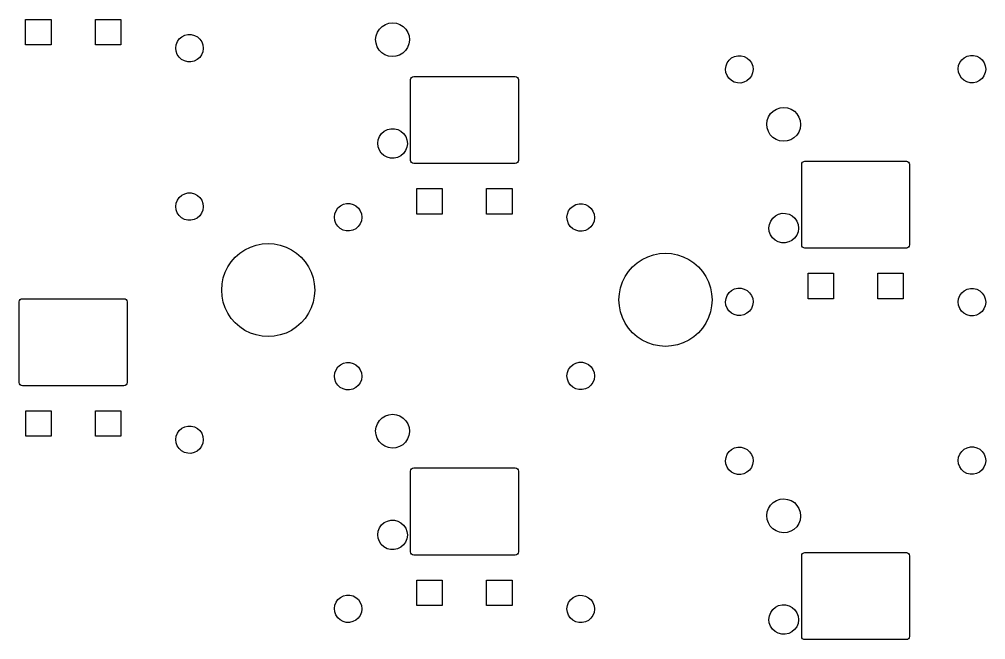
# Model space of a CAD drawing. Header units: inches. Extents: x 8 to 357, y -3 to 972.
# Drawn here: x 140.06 to 185.76, y 248.78 to 278.09 of the extents above; entities that cross this region are included whole.
import ezdxf

# ---------------------------------------------------------------- set-up
doc = ezdxf.new("R2010")
doc.units = ezdxf.units.IN
doc.header["$MEASUREMENT"] = 0
doc.layers.add('BLACK', color=7, linetype='Continuous')

msp = doc.modelspace()

# ---------------------------------------------------------------- linework, layer by layer
at = {"layer": 'BLACK', "linetype": 'Continuous'}
for p, q in [((140.356, 276.893), (140.356, 278.093)), ((140.356, 278.093), (141.556, 278.093)), ((141.556, 278.093), (141.556, 276.893)), ((143.656, 276.893), (143.656, 278.093)), ((143.656, 278.093), (144.856, 278.093)), ((144.856, 278.093), (144.856, 276.893)), ((157.366, 277.854), (157.535, 277.912)), ((157.535, 277.912), (157.712, 277.93)), ((157.712, 277.93), (157.889, 277.909)), ((157.889, 277.909), (158.057, 277.849)), ((156.929, 277.319), (156.99, 277.486)), ((156.99, 277.486), (157.086, 277.636)), ((157.086, 277.636), (157.214, 277.761)), ((157.214, 277.761), (157.366, 277.854)), ((158.057, 277.849), (158.208, 277.754)), ((158.208, 277.754), (158.333, 277.627)), ((158.333, 277.627), (158.428, 277.476)), ((158.428, 277.476), (158.486, 277.308)), ((147.477, 276.892), (147.534, 277.038)), ((147.534, 277.038), (147.623, 277.165)), ((147.623, 277.165), (147.741, 277.268)), ((147.741, 277.268), (147.88, 277.34)), ((147.88, 277.34), (148.032, 277.376)), ((148.032, 277.376), (148.188, 277.375)), ((148.188, 277.375), (148.339, 277.337)), ((148.339, 277.337), (148.477, 277.264)), ((148.477, 277.264), (148.594, 277.16)), ((148.594, 277.16), (148.682, 277.032)), ((148.682, 277.032), (148.738, 276.885)), ((156.906, 277.142), (156.929, 277.319)), ((156.924, 276.964), (156.906, 277.142)), ((156.98, 276.795), (156.924, 276.964)), ((158.506, 277.108), (158.481, 276.931)), ((158.486, 277.308), (158.506, 277.13)), ((158.506, 277.13), (158.506, 277.108)), ((141.556, 276.893), (140.356, 276.893)), ((144.856, 276.893), (143.656, 276.893)), ((147.456, 276.737), (147.477, 276.892)), ((147.474, 276.582), (147.456, 276.737)), ((147.527, 276.435), (147.474, 276.582)), ((148.734, 276.562), (148.676, 276.417)), ((148.756, 276.717), (148.734, 276.562)), ((148.738, 276.885), (148.756, 276.73)), ((148.756, 276.73), (148.756, 276.717)), ((157.073, 276.642), (156.98, 276.795)), ((157.196, 276.514), (157.073, 276.642)), ((157.346, 276.416), (157.196, 276.514)), ((158.19, 276.493), (158.037, 276.402)), ((158.319, 276.616), (158.19, 276.493)), ((158.418, 276.765), (158.319, 276.616)), ((158.481, 276.931), (158.418, 276.765)), ((147.614, 276.306), (147.527, 276.435)), ((147.73, 276.201), (147.614, 276.306)), ((147.867, 276.126), (147.73, 276.201)), ((148.018, 276.086), (147.867, 276.126)), ((148.174, 276.084), (148.018, 276.086)), ((148.327, 276.119), (148.174, 276.084)), ((148.466, 276.189), (148.327, 276.119)), ((148.585, 276.29), (148.466, 276.189)), ((148.676, 276.417), (148.585, 276.29)), ((157.513, 276.354), (157.346, 276.416)), ((157.69, 276.331), (157.513, 276.354)), ((157.867, 276.347), (157.69, 276.331)), ((158.037, 276.402), (157.867, 276.347)), ((173.477, 275.892), (173.533, 276.038)), ((173.533, 276.038), (173.623, 276.165)), ((173.623, 276.165), (173.741, 276.268)), ((173.741, 276.268), (173.88, 276.34)), ((173.88, 276.34), (174.032, 276.376)), ((174.032, 276.376), (174.188, 276.375)), ((174.188, 276.375), (174.339, 276.337)), ((174.339, 276.337), (174.477, 276.264)), ((174.477, 276.264), (174.594, 276.16)), ((174.594, 276.16), (174.682, 276.032)), ((174.682, 276.032), (174.738, 275.885)), ((184.477, 275.904), (184.533, 276.05)), ((184.533, 276.05), (184.623, 276.178)), ((184.623, 276.178), (184.741, 276.28)), ((184.741, 276.28), (184.88, 276.352)), ((184.88, 276.352), (185.032, 276.388)), ((185.032, 276.388), (185.188, 276.388)), ((185.188, 276.388), (185.339, 276.35)), ((185.339, 276.35), (185.477, 276.277)), ((185.477, 276.277), (185.594, 276.173)), ((185.594, 276.173), (185.682, 276.044)), ((185.682, 276.044), (185.738, 275.898)), ((173.456, 275.737), (173.477, 275.892)), ((173.473, 275.582), (173.456, 275.737)), ((173.527, 275.435), (173.473, 275.582)), ((174.756, 275.717), (174.734, 275.562)), ((174.738, 275.885), (174.756, 275.73)), ((174.756, 275.73), (174.756, 275.717)), ((184.456, 275.75), (184.477, 275.904)), ((184.474, 275.594), (184.456, 275.75)), ((184.527, 275.448), (184.474, 275.594)), ((185.734, 275.575), (185.676, 275.43)), ((185.756, 275.729), (185.734, 275.575)), ((185.738, 275.898), (185.756, 275.743)), ((185.756, 275.743), (185.756, 275.729)), ((158.556, 275.243), (158.568, 275.3)), ((158.556, 271.43), (158.556, 275.243)), ((158.568, 275.3), (158.6, 275.349)), ((158.6, 275.349), (158.649, 275.381)), ((158.649, 275.381), (158.706, 275.393)), ((158.706, 275.393), (163.506, 275.393)), ((163.506, 275.393), (163.564, 275.381)), ((163.564, 275.381), (163.612, 275.349)), ((163.612, 275.349), (163.645, 275.3)), ((163.645, 275.3), (163.656, 275.243)), ((163.656, 275.243), (163.656, 271.43)), ((173.614, 275.306), (173.527, 275.435)), ((173.73, 275.201), (173.614, 275.306)), ((173.867, 275.126), (173.73, 275.201)), ((174.018, 275.086), (173.867, 275.126)), ((174.326, 275.119), (174.174, 275.084)), ((174.466, 275.189), (174.326, 275.119)), ((174.585, 275.29), (174.466, 275.189)), ((174.676, 275.417), (174.585, 275.29)), ((174.734, 275.562), (174.676, 275.417)), ((184.614, 275.318), (184.527, 275.448)), ((184.73, 275.213), (184.614, 275.318)), ((184.867, 275.138), (184.73, 275.213)), ((185.018, 275.099), (184.867, 275.138)), ((185.327, 275.131), (185.174, 275.096)), ((185.466, 275.201), (185.327, 275.131)), ((185.585, 275.303), (185.466, 275.201)), ((185.676, 275.43), (185.585, 275.303)), ((174.174, 275.084), (174.018, 275.086)), ((185.174, 275.096), (185.018, 275.099)), ((175.586, 273.636), (175.714, 273.761)), ((175.714, 273.761), (175.866, 273.854)), ((175.866, 273.854), (176.035, 273.912)), ((176.035, 273.912), (176.212, 273.93)), ((176.212, 273.93), (176.389, 273.909)), ((176.389, 273.909), (176.557, 273.849)), ((176.557, 273.849), (176.708, 273.754)), ((176.708, 273.754), (176.833, 273.627)), ((175.406, 273.142), (175.429, 273.319)), ((175.429, 273.319), (175.49, 273.486)), ((175.49, 273.486), (175.586, 273.636)), ((176.833, 273.627), (176.928, 273.476)), ((176.928, 273.476), (176.986, 273.308)), ((176.986, 273.308), (177.006, 273.13)), ((157.313, 272.809), (157.462, 272.887)), ((157.462, 272.887), (157.626, 272.926)), ((157.626, 272.926), (157.794, 272.925)), ((157.794, 272.925), (157.957, 272.884)), ((157.957, 272.884), (158.106, 272.805)), ((175.424, 272.964), (175.406, 273.142)), ((175.48, 272.795), (175.424, 272.964)), ((176.981, 272.931), (176.918, 272.765)), ((177.006, 273.108), (176.981, 272.931)), ((177.006, 273.13), (177.006, 273.108)), ((157.006, 272.238), (157.028, 272.405)), ((157.028, 272.405), (157.089, 272.561)), ((157.089, 272.561), (157.186, 272.699)), ((157.186, 272.699), (157.313, 272.809)), ((158.106, 272.805), (158.231, 272.693)), ((158.231, 272.693), (158.327, 272.555)), ((158.327, 272.555), (158.386, 272.397)), ((158.386, 272.397), (158.406, 272.23)), ((175.572, 272.642), (175.48, 272.795)), ((175.696, 272.514), (175.572, 272.642)), ((175.846, 272.416), (175.696, 272.514)), ((176.013, 272.354), (175.846, 272.416)), ((176.537, 272.402), (176.367, 272.347)), ((176.69, 272.493), (176.537, 272.402)), ((176.819, 272.616), (176.69, 272.493)), ((176.918, 272.765), (176.819, 272.616)), ((157.025, 272.071), (157.006, 272.238)), ((157.083, 271.913), (157.025, 272.071)), ((158.383, 272.049), (158.32, 271.893)), ((158.406, 272.216), (158.383, 272.049)), ((158.406, 272.23), (158.406, 272.216)), ((176.19, 272.331), (176.013, 272.354)), ((176.367, 272.347), (176.19, 272.331)), ((157.176, 271.773), (157.083, 271.913)), ((157.301, 271.66), (157.176, 271.773)), ((157.449, 271.58), (157.301, 271.66)), ((157.611, 271.537), (157.449, 271.58)), ((157.78, 271.534), (157.611, 271.537)), ((157.943, 271.572), (157.78, 271.534)), ((158.094, 271.647), (157.943, 271.572)), ((158.222, 271.757), (158.094, 271.647)), ((158.32, 271.893), (158.222, 271.757)), ((158.568, 271.373), (158.556, 271.43)), ((158.6, 271.324), (158.568, 271.373)), ((158.649, 271.292), (158.6, 271.324)), ((158.706, 271.28), (158.649, 271.292)), ((163.506, 271.28), (158.706, 271.28)), ((163.564, 271.292), (163.506, 271.28)), ((163.612, 271.324), (163.564, 271.292)), ((163.645, 271.373), (163.612, 271.324)), ((163.656, 271.43), (163.645, 271.373)), ((177.056, 271.243), (177.068, 271.3)), ((177.056, 267.43), (177.056, 271.243)), ((177.068, 271.3), (177.1, 271.349)), ((177.1, 271.349), (177.149, 271.381)), ((177.149, 271.381), (177.206, 271.393)), ((177.206, 271.393), (182.006, 271.393)), ((182.006, 271.393), (182.064, 271.381)), ((182.064, 271.381), (182.112, 271.349)), ((182.112, 271.349), (182.145, 271.3)), ((182.145, 271.3), (182.156, 271.243)), ((182.156, 271.243), (182.156, 267.43)), ((158.856, 268.893), (158.856, 270.093)), ((158.856, 270.093), (160.056, 270.093)), ((160.056, 270.093), (160.056, 268.893)), ((162.156, 268.893), (162.156, 270.093)), ((162.156, 270.093), (163.356, 270.093)), ((163.356, 270.093), (163.356, 268.893)), ((147.534, 269.55), (147.623, 269.678)), ((147.623, 269.678), (147.741, 269.78)), ((147.741, 269.78), (147.88, 269.852)), ((147.88, 269.852), (148.032, 269.888)), ((148.032, 269.888), (148.188, 269.888)), ((148.188, 269.888), (148.339, 269.85)), ((148.339, 269.85), (148.477, 269.776)), ((148.477, 269.776), (148.594, 269.673)), ((148.594, 269.673), (148.682, 269.544)), ((147.456, 269.25), (147.477, 269.404)), ((147.474, 269.094), (147.456, 269.25)), ((147.477, 269.404), (147.534, 269.55)), ((148.682, 269.544), (148.738, 269.398)), ((148.756, 269.229), (148.734, 269.075)), ((148.738, 269.398), (148.756, 269.243)), ((148.756, 269.243), (148.756, 269.229)), ((155.034, 269.05), (155.123, 269.178)), ((155.123, 269.178), (155.241, 269.28)), ((155.241, 269.28), (155.38, 269.352)), ((155.38, 269.352), (155.532, 269.388)), ((155.532, 269.388), (155.688, 269.388)), ((155.688, 269.388), (155.839, 269.35)), ((155.839, 269.35), (155.977, 269.277)), ((155.977, 269.277), (156.094, 269.173)), ((166.123, 269.165), (166.241, 269.268)), ((166.241, 269.268), (166.38, 269.34)), ((166.38, 269.34), (166.532, 269.376)), ((166.532, 269.376), (166.688, 269.375)), ((166.688, 269.375), (166.839, 269.337)), ((166.839, 269.337), (166.977, 269.264)), ((166.977, 269.264), (167.094, 269.16)), ((147.527, 268.948), (147.474, 269.094)), ((147.614, 268.818), (147.527, 268.948)), ((147.73, 268.713), (147.614, 268.818)), ((148.585, 268.803), (148.466, 268.701)), ((148.676, 268.93), (148.585, 268.803)), ((148.734, 269.075), (148.676, 268.93)), ((154.956, 268.75), (154.977, 268.904)), ((154.974, 268.594), (154.956, 268.75)), ((154.977, 268.904), (155.034, 269.05)), ((156.094, 269.173), (156.182, 269.044)), ((156.182, 269.044), (156.238, 268.898)), ((156.256, 268.729), (156.234, 268.575)), ((156.238, 268.898), (156.256, 268.743)), ((156.256, 268.743), (156.256, 268.729)), ((160.056, 268.893), (158.856, 268.893)), ((163.356, 268.893), (162.156, 268.893)), ((165.956, 268.737), (165.977, 268.892)), ((165.974, 268.582), (165.956, 268.737)), ((165.977, 268.892), (166.034, 269.038)), ((166.034, 269.038), (166.123, 269.165)), ((167.094, 269.16), (167.182, 269.032)), ((167.182, 269.032), (167.238, 268.885)), ((167.256, 268.717), (167.234, 268.562)), ((167.238, 268.885), (167.256, 268.73)), ((167.256, 268.73), (167.256, 268.717)), ((175.686, 268.699), (175.813, 268.809)), ((175.813, 268.809), (175.962, 268.887)), ((175.962, 268.887), (176.126, 268.926)), ((176.126, 268.926), (176.294, 268.925)), ((176.294, 268.925), (176.457, 268.884)), ((176.457, 268.884), (176.606, 268.805)), ((176.606, 268.805), (176.731, 268.693)), ((147.867, 268.638), (147.73, 268.713)), ((148.018, 268.599), (147.867, 268.638)), ((148.174, 268.596), (148.018, 268.599)), ((148.327, 268.631), (148.174, 268.596)), ((148.466, 268.701), (148.327, 268.631)), ((155.027, 268.448), (154.974, 268.594)), ((155.114, 268.318), (155.027, 268.448)), ((155.23, 268.213), (155.114, 268.318)), ((156.085, 268.303), (155.966, 268.201)), ((156.176, 268.43), (156.085, 268.303)), ((156.234, 268.575), (156.176, 268.43)), ((166.027, 268.435), (165.974, 268.582)), ((166.114, 268.306), (166.027, 268.435)), ((166.23, 268.201), (166.114, 268.306)), ((167.085, 268.29), (166.966, 268.189)), ((167.176, 268.417), (167.085, 268.29)), ((167.234, 268.562), (167.176, 268.417)), ((175.506, 268.238), (175.528, 268.405)), ((175.528, 268.405), (175.589, 268.561)), ((175.589, 268.561), (175.686, 268.699)), ((176.731, 268.693), (176.827, 268.555)), ((176.827, 268.555), (176.886, 268.397)), ((176.886, 268.397), (176.906, 268.23)), ((155.367, 268.138), (155.23, 268.213)), ((155.518, 268.099), (155.367, 268.138)), ((155.674, 268.096), (155.518, 268.099)), ((155.827, 268.131), (155.674, 268.096)), ((155.966, 268.201), (155.827, 268.131)), ((166.367, 268.126), (166.23, 268.201)), ((166.518, 268.086), (166.367, 268.126)), ((166.674, 268.084), (166.518, 268.086)), ((166.827, 268.119), (166.674, 268.084)), ((166.966, 268.189), (166.827, 268.119)), ((175.525, 268.071), (175.506, 268.238)), ((175.583, 267.913), (175.525, 268.071)), ((175.676, 267.773), (175.583, 267.913)), ((176.82, 267.893), (176.722, 267.757)), ((176.882, 268.049), (176.82, 267.893)), ((176.906, 268.216), (176.882, 268.049)), ((176.906, 268.23), (176.906, 268.216)), ((150.984, 267.335), (151.257, 267.428)), ((151.257, 267.428), (151.539, 267.484)), ((151.539, 267.484), (151.826, 267.503)), ((151.826, 267.503), (152.113, 267.484)), ((152.113, 267.484), (152.395, 267.428)), ((152.395, 267.428), (152.668, 267.335)), ((175.801, 267.66), (175.676, 267.773)), ((175.949, 267.58), (175.801, 267.66)), ((176.111, 267.537), (175.949, 267.58)), ((176.279, 267.534), (176.111, 267.537)), ((176.443, 267.572), (176.279, 267.534)), ((176.594, 267.647), (176.443, 267.572)), ((176.722, 267.757), (176.594, 267.647)), ((177.068, 267.373), (177.056, 267.43)), ((177.1, 267.324), (177.068, 267.373)), ((182.145, 267.373), (182.112, 267.324)), ((182.156, 267.43), (182.145, 267.373)), ((150.27, 266.858), (150.487, 267.048)), ((150.487, 267.048), (150.726, 267.208)), ((150.726, 267.208), (150.984, 267.335)), ((152.668, 267.335), (152.926, 267.208)), ((152.926, 267.208), (153.165, 267.048)), ((153.165, 267.048), (153.382, 266.858)), ((169.772, 266.873), (170.044, 266.966)), ((170.044, 266.966), (170.327, 267.022)), ((170.327, 267.022), (170.614, 267.041)), ((170.614, 267.041), (170.901, 267.022)), ((170.901, 267.022), (171.183, 266.966)), ((171.183, 266.966), (171.456, 266.873)), ((177.149, 267.292), (177.1, 267.324)), ((177.206, 267.28), (177.149, 267.292)), ((182.006, 267.28), (177.206, 267.28)), ((182.064, 267.292), (182.006, 267.28)), ((182.112, 267.324), (182.064, 267.292)), ((149.921, 266.403), (150.081, 266.642)), ((150.081, 266.642), (150.27, 266.858)), ((153.382, 266.858), (153.571, 266.642)), ((153.571, 266.642), (153.731, 266.403)), ((169.058, 266.396), (169.275, 266.586)), ((169.275, 266.586), (169.514, 266.746)), ((169.514, 266.746), (169.772, 266.873)), ((171.456, 266.873), (171.714, 266.746)), ((171.714, 266.746), (171.953, 266.586)), ((171.953, 266.586), (172.169, 266.396)), ((149.701, 265.872), (149.793, 266.144)), ((149.793, 266.144), (149.921, 266.403)), ((153.731, 266.403), (153.859, 266.144)), ((153.859, 266.144), (153.951, 265.872)), ((168.709, 265.941), (168.868, 266.18)), ((168.868, 266.18), (169.058, 266.396)), ((172.169, 266.396), (172.359, 266.18)), ((172.359, 266.18), (172.519, 265.941)), ((177.356, 264.893), (177.356, 266.093)), ((177.356, 266.093), (178.556, 266.093)), ((178.556, 266.093), (178.556, 264.893)), ((180.656, 264.893), (180.656, 266.093)), ((180.656, 266.093), (181.856, 266.093)), ((181.856, 266.093), (181.856, 264.893)), ((149.626, 265.303), (149.645, 265.59)), ((149.645, 265.59), (149.701, 265.872)), ((153.951, 265.872), (154.007, 265.59)), ((154.007, 265.59), (154.026, 265.303)), ((168.489, 265.41), (168.581, 265.683)), ((168.581, 265.683), (168.709, 265.941)), ((172.519, 265.941), (172.646, 265.683)), ((172.646, 265.683), (172.739, 265.41)), ((149.645, 265.015), (149.626, 265.303)), ((154.026, 265.303), (154.007, 265.015)), ((168.414, 264.841), (168.433, 265.128)), ((168.433, 265.128), (168.489, 265.41)), ((172.739, 265.41), (172.795, 265.128)), ((172.795, 265.128), (172.814, 264.841)), ((173.533, 265.05), (173.623, 265.178)), ((173.623, 265.178), (173.741, 265.28)), ((173.741, 265.28), (173.88, 265.352)), ((173.88, 265.352), (174.032, 265.388)), ((174.032, 265.388), (174.188, 265.388)), ((174.188, 265.388), (174.339, 265.35)), ((174.339, 265.35), (174.477, 265.277)), ((174.477, 265.277), (174.594, 265.173)), ((174.594, 265.173), (174.682, 265.044)), ((184.533, 265.038), (184.623, 265.165)), ((184.623, 265.165), (184.741, 265.268)), ((184.741, 265.268), (184.88, 265.34)), ((184.88, 265.34), (185.032, 265.376)), ((185.032, 265.376), (185.188, 265.375)), ((185.188, 265.375), (185.339, 265.337)), ((185.339, 265.337), (185.477, 265.264)), ((185.477, 265.264), (185.594, 265.16)), ((185.594, 265.16), (185.682, 265.032)), ((140.056, 264.743), (140.068, 264.8)), ((140.056, 260.93), (140.056, 264.743)), ((140.068, 264.8), (140.1, 264.849)), ((140.1, 264.849), (140.149, 264.881)), ((140.149, 264.881), (140.206, 264.893)), ((140.206, 264.893), (145.006, 264.893)), ((145.006, 264.893), (145.064, 264.881)), ((145.064, 264.881), (145.112, 264.849)), ((145.112, 264.849), (145.145, 264.8)), ((145.145, 264.8), (145.156, 264.743)), ((145.156, 264.743), (145.156, 260.93)), ((149.701, 264.733), (149.645, 265.015)), ((149.793, 264.461), (149.701, 264.733)), ((153.951, 264.733), (153.859, 264.461)), ((154.007, 265.015), (153.951, 264.733)), ((168.433, 264.554), (168.414, 264.841)), ((172.814, 264.841), (172.795, 264.554)), ((173.456, 264.75), (173.477, 264.904)), ((173.474, 264.594), (173.456, 264.75)), ((173.477, 264.904), (173.533, 265.05)), ((174.682, 265.044), (174.738, 264.898)), ((174.756, 264.729), (174.734, 264.575)), ((174.738, 264.898), (174.756, 264.743)), ((174.756, 264.743), (174.756, 264.729)), ((178.556, 264.893), (177.356, 264.893)), ((181.856, 264.893), (180.656, 264.893)), ((184.456, 264.737), (184.477, 264.892)), ((184.473, 264.582), (184.456, 264.737)), ((184.477, 264.892), (184.533, 265.038)), ((185.682, 265.032), (185.738, 264.885)), ((185.756, 264.717), (185.734, 264.562)), ((185.738, 264.885), (185.756, 264.73)), ((185.756, 264.73), (185.756, 264.717)), ((149.921, 264.203), (149.793, 264.461)), ((150.081, 263.963), (149.921, 264.203)), ((153.731, 264.203), (153.571, 263.963)), ((153.859, 264.461), (153.731, 264.203)), ((168.489, 264.271), (168.433, 264.554)), ((168.581, 263.999), (168.489, 264.271)), ((172.739, 264.271), (172.646, 263.999)), ((172.795, 264.554), (172.739, 264.271)), ((173.527, 264.448), (173.474, 264.594)), ((173.614, 264.318), (173.527, 264.448)), ((173.73, 264.213), (173.614, 264.318)), ((173.867, 264.138), (173.73, 264.213)), ((174.466, 264.201), (174.327, 264.131)), ((174.585, 264.303), (174.466, 264.201)), ((174.676, 264.43), (174.585, 264.303)), ((174.734, 264.575), (174.676, 264.43)), ((184.527, 264.435), (184.473, 264.582)), ((184.614, 264.306), (184.527, 264.435)), ((184.73, 264.201), (184.614, 264.306)), ((184.867, 264.126), (184.73, 264.201)), ((185.466, 264.189), (185.326, 264.119)), ((185.585, 264.29), (185.466, 264.189)), ((185.676, 264.417), (185.585, 264.29)), ((185.734, 264.562), (185.676, 264.417)), ((150.27, 263.747), (150.081, 263.963)), ((150.487, 263.557), (150.27, 263.747)), ((153.382, 263.747), (153.165, 263.557)), ((153.571, 263.963), (153.382, 263.747)), ((168.709, 263.741), (168.581, 263.999)), ((168.868, 263.501), (168.709, 263.741)), ((172.519, 263.741), (172.359, 263.501)), ((172.646, 263.999), (172.519, 263.741)), ((174.018, 264.099), (173.867, 264.138)), ((174.174, 264.096), (174.018, 264.099)), ((174.327, 264.131), (174.174, 264.096)), ((185.018, 264.086), (184.867, 264.126)), ((185.174, 264.084), (185.018, 264.086)), ((185.326, 264.119), (185.174, 264.084)), ((150.726, 263.397), (150.487, 263.557)), ((150.984, 263.27), (150.726, 263.397)), ((151.257, 263.177), (150.984, 263.27)), ((152.668, 263.27), (152.395, 263.177)), ((152.926, 263.397), (152.668, 263.27)), ((153.165, 263.557), (152.926, 263.397)), ((169.058, 263.285), (168.868, 263.501)), ((169.275, 263.095), (169.058, 263.285)), ((172.169, 263.285), (171.953, 263.095)), ((172.359, 263.501), (172.169, 263.285)), ((151.539, 263.121), (151.257, 263.177)), ((151.826, 263.103), (151.539, 263.121)), ((152.113, 263.121), (151.826, 263.103)), ((152.395, 263.177), (152.113, 263.121)), ((169.514, 262.935), (169.275, 263.095)), ((169.772, 262.808), (169.514, 262.935)), ((170.044, 262.716), (169.772, 262.808)), ((171.456, 262.808), (171.183, 262.716)), ((171.714, 262.935), (171.456, 262.808)), ((171.953, 263.095), (171.714, 262.935)), ((170.327, 262.659), (170.044, 262.716)), ((170.614, 262.641), (170.327, 262.659)), ((170.901, 262.659), (170.614, 262.641)), ((171.183, 262.716), (170.901, 262.659)), ((155.38, 261.84), (155.532, 261.876)), ((155.532, 261.876), (155.688, 261.875)), ((155.688, 261.875), (155.839, 261.837)), ((166.38, 261.852), (166.532, 261.889)), ((166.532, 261.889), (166.688, 261.888)), ((166.688, 261.888), (166.839, 261.85)), ((154.977, 261.392), (155.034, 261.538)), ((155.034, 261.538), (155.123, 261.665)), ((155.123, 261.665), (155.241, 261.768)), ((155.241, 261.768), (155.38, 261.84)), ((155.839, 261.837), (155.977, 261.764)), ((155.977, 261.764), (156.094, 261.66)), ((156.094, 261.66), (156.182, 261.532)), ((156.182, 261.532), (156.238, 261.386)), ((165.956, 261.25), (165.977, 261.404)), ((165.977, 261.404), (166.034, 261.55)), ((166.034, 261.55), (166.123, 261.678)), ((166.123, 261.678), (166.241, 261.78)), ((166.241, 261.78), (166.38, 261.852)), ((166.839, 261.85), (166.977, 261.777)), ((166.977, 261.777), (167.094, 261.673)), ((167.094, 261.673), (167.182, 261.544)), ((167.182, 261.544), (167.238, 261.398)), ((154.956, 261.237), (154.977, 261.392)), ((154.974, 261.082), (154.956, 261.237)), ((155.027, 260.935), (154.974, 261.082)), ((156.234, 261.062), (156.176, 260.917)), ((156.256, 261.217), (156.234, 261.062)), ((156.238, 261.386), (156.256, 261.23)), ((156.256, 261.23), (156.256, 261.217)), ((165.974, 261.094), (165.956, 261.25)), ((166.027, 260.948), (165.974, 261.094)), ((166.114, 260.818), (166.027, 260.948)), ((167.234, 261.075), (167.176, 260.93)), ((167.256, 261.229), (167.234, 261.075)), ((167.238, 261.398), (167.256, 261.243)), ((167.256, 261.243), (167.256, 261.229)), ((140.068, 260.873), (140.056, 260.93)), ((140.1, 260.824), (140.068, 260.873)), ((140.149, 260.792), (140.1, 260.824)), ((140.206, 260.78), (140.149, 260.792)), ((145.006, 260.78), (140.206, 260.78)), ((145.064, 260.792), (145.006, 260.78)), ((145.112, 260.824), (145.064, 260.792)), ((145.145, 260.873), (145.112, 260.824)), ((145.156, 260.93), (145.145, 260.873)), ((155.114, 260.806), (155.027, 260.935)), ((155.23, 260.701), (155.114, 260.806)), ((155.367, 260.626), (155.23, 260.701)), ((155.518, 260.586), (155.367, 260.626)), ((155.674, 260.584), (155.518, 260.586)), ((155.827, 260.619), (155.674, 260.584)), ((155.966, 260.689), (155.827, 260.619)), ((156.085, 260.791), (155.966, 260.689)), ((156.176, 260.917), (156.085, 260.791)), ((166.23, 260.713), (166.114, 260.818)), ((166.367, 260.638), (166.23, 260.713)), ((166.518, 260.599), (166.367, 260.638)), ((166.674, 260.596), (166.518, 260.599)), ((166.827, 260.631), (166.674, 260.596)), ((166.966, 260.701), (166.827, 260.631)), ((167.085, 260.803), (166.966, 260.701)), ((167.176, 260.93), (167.085, 260.803)), ((140.361, 258.393), (140.361, 259.593)), ((140.361, 259.593), (141.561, 259.593)), ((141.561, 259.593), (141.561, 258.393)), ((143.661, 258.393), (143.661, 259.593)), ((143.661, 259.593), (144.861, 259.593)), ((144.861, 259.593), (144.861, 258.393)), ((156.99, 258.986), (157.086, 259.136)), ((157.086, 259.136), (157.214, 259.261)), ((157.214, 259.261), (157.366, 259.354)), ((157.366, 259.354), (157.535, 259.412)), ((157.535, 259.412), (157.712, 259.43)), ((157.712, 259.43), (157.889, 259.409)), ((157.889, 259.409), (158.057, 259.35)), ((158.057, 259.35), (158.208, 259.254)), ((158.208, 259.254), (158.333, 259.127)), ((158.333, 259.127), (158.428, 258.976)), ((147.534, 258.538), (147.623, 258.665)), ((147.623, 258.665), (147.741, 258.768)), ((147.741, 258.768), (147.88, 258.84)), ((147.88, 258.84), (148.032, 258.876)), ((148.032, 258.876), (148.188, 258.875)), ((148.188, 258.875), (148.339, 258.837)), ((148.339, 258.837), (148.477, 258.764)), ((148.477, 258.764), (148.594, 258.66)), ((156.906, 258.642), (156.929, 258.819)), ((156.929, 258.819), (156.99, 258.986)), ((158.428, 258.976), (158.486, 258.808)), ((158.486, 258.808), (158.506, 258.63)), ((141.561, 258.393), (140.361, 258.393)), ((144.861, 258.393), (143.661, 258.393)), ((147.456, 258.237), (147.477, 258.392)), ((147.474, 258.082), (147.456, 258.237)), ((147.477, 258.392), (147.534, 258.538)), ((148.594, 258.66), (148.682, 258.532)), ((148.682, 258.532), (148.738, 258.385)), ((148.756, 258.217), (148.734, 258.062)), ((148.738, 258.385), (148.756, 258.23)), ((148.756, 258.23), (148.756, 258.217)), ((156.924, 258.464), (156.906, 258.642)), ((156.98, 258.295), (156.924, 258.464)), ((157.073, 258.142), (156.98, 258.295)), ((158.418, 258.265), (158.319, 258.116)), ((158.481, 258.432), (158.418, 258.265)), ((158.506, 258.608), (158.481, 258.432)), ((158.506, 258.63), (158.506, 258.608)), ((147.527, 257.935), (147.474, 258.082)), ((147.614, 257.806), (147.527, 257.935)), ((147.73, 257.701), (147.614, 257.806)), ((148.585, 257.79), (148.466, 257.689)), ((148.676, 257.917), (148.585, 257.79)), ((148.734, 258.062), (148.676, 257.917)), ((157.196, 258.014), (157.073, 258.142)), ((157.346, 257.916), (157.196, 258.014)), ((157.513, 257.854), (157.346, 257.916)), ((157.69, 257.831), (157.513, 257.854)), ((157.867, 257.847), (157.69, 257.831)), ((158.037, 257.902), (157.867, 257.847)), ((158.19, 257.993), (158.037, 257.902)), ((158.319, 258.116), (158.19, 257.993)), ((173.623, 257.665), (173.741, 257.768)), ((173.741, 257.768), (173.88, 257.84)), ((173.88, 257.84), (174.032, 257.876)), ((174.032, 257.876), (174.188, 257.875)), ((174.188, 257.875), (174.339, 257.837)), ((174.339, 257.837), (174.477, 257.764)), ((174.477, 257.764), (174.594, 257.66)), ((184.623, 257.678), (184.741, 257.78)), ((184.741, 257.78), (184.88, 257.852)), ((184.88, 257.852), (185.032, 257.889)), ((185.032, 257.889), (185.188, 257.888)), ((185.188, 257.888), (185.339, 257.85)), ((185.339, 257.85), (185.477, 257.777)), ((185.477, 257.777), (185.594, 257.673)), ((147.867, 257.626), (147.73, 257.701)), ((148.018, 257.586), (147.867, 257.626)), ((148.174, 257.584), (148.018, 257.586)), ((148.327, 257.619), (148.174, 257.584)), ((148.466, 257.689), (148.327, 257.619)), ((173.456, 257.237), (173.477, 257.392)), ((173.477, 257.392), (173.533, 257.538)), ((173.533, 257.538), (173.623, 257.665)), ((174.594, 257.66), (174.682, 257.532)), ((174.682, 257.532), (174.738, 257.386)), ((174.738, 257.386), (174.756, 257.23)), ((184.456, 257.25), (184.477, 257.404)), ((184.477, 257.404), (184.533, 257.55)), ((184.533, 257.55), (184.623, 257.678)), ((185.594, 257.673), (185.682, 257.544)), ((185.682, 257.544), (185.738, 257.398)), ((185.738, 257.398), (185.756, 257.243)), ((158.568, 256.8), (158.6, 256.849)), ((158.6, 256.849), (158.649, 256.881)), ((158.649, 256.881), (158.706, 256.893)), ((158.706, 256.893), (163.506, 256.893)), ((163.506, 256.893), (163.564, 256.881)), ((163.564, 256.881), (163.612, 256.849)), ((163.612, 256.849), (163.645, 256.8)), ((173.473, 257.082), (173.456, 257.237)), ((173.527, 256.935), (173.473, 257.082)), ((173.614, 256.806), (173.527, 256.935)), ((174.676, 256.917), (174.585, 256.791)), ((174.734, 257.062), (174.676, 256.917)), ((174.756, 257.217), (174.734, 257.062)), ((174.756, 257.23), (174.756, 257.217)), ((184.474, 257.094), (184.456, 257.25)), ((184.527, 256.948), (184.474, 257.094)), ((184.614, 256.818), (184.527, 256.948)), ((185.676, 256.93), (185.585, 256.803)), ((185.734, 257.075), (185.676, 256.93)), ((185.756, 257.229), (185.734, 257.075)), ((185.756, 257.243), (185.756, 257.229)), ((158.556, 256.743), (158.568, 256.8)), ((158.556, 252.93), (158.556, 256.743)), ((163.645, 256.8), (163.656, 256.743)), ((163.656, 256.743), (163.656, 252.93)), ((173.73, 256.701), (173.614, 256.806)), ((173.867, 256.626), (173.73, 256.701)), ((174.018, 256.587), (173.867, 256.626)), ((174.174, 256.584), (174.018, 256.587)), ((174.326, 256.619), (174.174, 256.584)), ((174.466, 256.689), (174.326, 256.619)), ((174.585, 256.791), (174.466, 256.689)), ((184.73, 256.713), (184.614, 256.818)), ((184.867, 256.638), (184.73, 256.713)), ((185.018, 256.599), (184.867, 256.638)), ((185.174, 256.596), (185.018, 256.599)), ((185.327, 256.631), (185.174, 256.596)), ((185.466, 256.701), (185.327, 256.631)), ((185.585, 256.803), (185.466, 256.701)), ((175.49, 254.986), (175.586, 255.136)), ((175.586, 255.136), (175.714, 255.261)), ((175.714, 255.261), (175.866, 255.354)), ((175.866, 255.354), (176.035, 255.412)), ((176.035, 255.412), (176.212, 255.43)), ((176.212, 255.43), (176.389, 255.409)), ((176.389, 255.409), (176.557, 255.35)), ((176.557, 255.35), (176.708, 255.254)), ((176.708, 255.254), (176.833, 255.127)), ((176.833, 255.127), (176.928, 254.976)), ((175.406, 254.642), (175.429, 254.819)), ((175.424, 254.464), (175.406, 254.642)), ((175.429, 254.819), (175.49, 254.986)), ((176.928, 254.976), (176.986, 254.808)), ((177.006, 254.608), (176.981, 254.432)), ((176.986, 254.808), (177.006, 254.63)), ((177.006, 254.63), (177.006, 254.608)), ((157.089, 254.061), (157.186, 254.199)), ((157.186, 254.199), (157.313, 254.309)), ((157.313, 254.309), (157.462, 254.387)), ((157.462, 254.387), (157.626, 254.426)), ((157.626, 254.426), (157.794, 254.425)), ((157.794, 254.425), (157.957, 254.384)), ((157.957, 254.384), (158.106, 254.305)), ((158.106, 254.305), (158.231, 254.193)), ((158.231, 254.193), (158.327, 254.055)), ((175.48, 254.295), (175.424, 254.464)), ((175.572, 254.142), (175.48, 254.295)), ((175.696, 254.014), (175.572, 254.142)), ((176.819, 254.116), (176.69, 253.993)), ((176.918, 254.265), (176.819, 254.116)), ((176.981, 254.432), (176.918, 254.265)), ((157.006, 253.738), (157.028, 253.905)), ((157.025, 253.571), (157.006, 253.738)), ((157.028, 253.905), (157.089, 254.061)), ((158.327, 254.055), (158.386, 253.897)), ((158.406, 253.716), (158.383, 253.549)), ((158.386, 253.897), (158.406, 253.73)), ((158.406, 253.73), (158.406, 253.716)), ((175.846, 253.916), (175.696, 254.014)), ((176.013, 253.854), (175.846, 253.916)), ((176.19, 253.831), (176.013, 253.854)), ((176.367, 253.847), (176.19, 253.831)), ((176.537, 253.902), (176.367, 253.847)), ((176.69, 253.993), (176.537, 253.902)), ((157.083, 253.413), (157.025, 253.571)), ((157.176, 253.273), (157.083, 253.413)), ((157.301, 253.16), (157.176, 253.273)), ((158.222, 253.257), (158.094, 253.147)), ((158.32, 253.393), (158.222, 253.257)), ((158.383, 253.549), (158.32, 253.393)), ((157.449, 253.08), (157.301, 253.16)), ((157.611, 253.037), (157.449, 253.08)), ((157.78, 253.034), (157.611, 253.037)), ((157.943, 253.072), (157.78, 253.034)), ((158.094, 253.147), (157.943, 253.072)), ((158.568, 252.873), (158.556, 252.93)), ((158.6, 252.824), (158.568, 252.873)), ((158.649, 252.792), (158.6, 252.824)), ((158.706, 252.78), (158.649, 252.792)), ((163.506, 252.78), (158.706, 252.78)), ((163.564, 252.792), (163.506, 252.78)), ((163.612, 252.824), (163.564, 252.792)), ((163.645, 252.873), (163.612, 252.824)), ((163.656, 252.93), (163.645, 252.873)), ((177.056, 252.743), (177.068, 252.8)), ((177.056, 248.931), (177.056, 252.743)), ((177.068, 252.8), (177.1, 252.849)), ((177.1, 252.849), (177.149, 252.881)), ((177.149, 252.881), (177.206, 252.893)), ((177.206, 252.893), (182.006, 252.893)), ((182.006, 252.893), (182.064, 252.881)), ((182.064, 252.881), (182.112, 252.849)), ((182.112, 252.849), (182.145, 252.8)), ((182.145, 252.8), (182.156, 252.743)), ((182.156, 252.743), (182.156, 248.931)), ((158.856, 250.393), (158.856, 251.593)), ((158.856, 251.593), (160.056, 251.593)), ((160.056, 251.593), (160.056, 250.393)), ((162.156, 250.393), (162.156, 251.593)), ((162.156, 251.593), (163.356, 251.593)), ((163.356, 251.593), (163.356, 250.393)), ((154.977, 250.404), (155.034, 250.55)), ((155.034, 250.55), (155.123, 250.678)), ((155.123, 250.678), (155.241, 250.78)), ((155.241, 250.78), (155.38, 250.852)), ((155.38, 250.852), (155.532, 250.889)), ((155.532, 250.889), (155.688, 250.888)), ((155.688, 250.888), (155.839, 250.85)), ((155.839, 250.85), (155.977, 250.777)), ((155.977, 250.777), (156.094, 250.673)), ((156.094, 250.673), (156.182, 250.544)), ((156.182, 250.544), (156.238, 250.398)), ((165.977, 250.392), (166.034, 250.538)), ((166.034, 250.538), (166.123, 250.665)), ((166.123, 250.665), (166.241, 250.768)), ((166.241, 250.768), (166.38, 250.84)), ((166.38, 250.84), (166.532, 250.876)), ((166.532, 250.876), (166.688, 250.875)), ((166.688, 250.875), (166.839, 250.837)), ((166.839, 250.837), (166.977, 250.764)), ((166.977, 250.764), (167.094, 250.66)), ((167.094, 250.66), (167.182, 250.532)), ((167.182, 250.532), (167.238, 250.386)), ((154.956, 250.25), (154.977, 250.404)), ((154.974, 250.094), (154.956, 250.25)), ((155.027, 249.948), (154.974, 250.094)), ((156.234, 250.075), (156.176, 249.93)), ((156.256, 250.229), (156.234, 250.075)), ((156.238, 250.398), (156.256, 250.243)), ((156.256, 250.243), (156.256, 250.229)), ((160.056, 250.393), (158.856, 250.393)), ((163.356, 250.393), (162.156, 250.393)), ((165.956, 250.237), (165.977, 250.392)), ((165.974, 250.082), (165.956, 250.237)), ((166.027, 249.935), (165.974, 250.082)), ((167.234, 250.062), (167.176, 249.917)), ((167.256, 250.217), (167.234, 250.062)), ((167.238, 250.386), (167.256, 250.23)), ((167.256, 250.23), (167.256, 250.217)), ((175.528, 249.905), (175.589, 250.061)), ((175.589, 250.061), (175.686, 250.199)), ((175.686, 250.199), (175.813, 250.309)), ((175.813, 250.309), (175.962, 250.387)), ((175.962, 250.387), (176.126, 250.426)), ((176.126, 250.426), (176.294, 250.425)), ((176.294, 250.425), (176.457, 250.384)), ((176.457, 250.384), (176.606, 250.305)), ((176.606, 250.305), (176.731, 250.193)), ((176.731, 250.193), (176.827, 250.055)), ((176.827, 250.055), (176.886, 249.897)), ((155.114, 249.818), (155.027, 249.948)), ((155.23, 249.713), (155.114, 249.818)), ((155.367, 249.638), (155.23, 249.713)), ((155.518, 249.599), (155.367, 249.638)), ((155.674, 249.596), (155.518, 249.599)), ((155.827, 249.631), (155.674, 249.596)), ((155.966, 249.701), (155.827, 249.631)), ((156.085, 249.803), (155.966, 249.701)), ((156.176, 249.93), (156.085, 249.803)), ((166.114, 249.806), (166.027, 249.935)), ((166.23, 249.701), (166.114, 249.806)), ((166.367, 249.626), (166.23, 249.701)), ((166.518, 249.586), (166.367, 249.626)), ((166.674, 249.584), (166.518, 249.586)), ((166.827, 249.619), (166.674, 249.584)), ((166.966, 249.689), (166.827, 249.619)), ((167.085, 249.791), (166.966, 249.689)), ((167.176, 249.917), (167.085, 249.791)), ((175.506, 249.738), (175.528, 249.905)), ((175.525, 249.571), (175.506, 249.738)), ((175.583, 249.413), (175.525, 249.571)), ((176.882, 249.549), (176.82, 249.394)), ((176.906, 249.716), (176.882, 249.549)), ((176.886, 249.897), (176.906, 249.73)), ((176.906, 249.73), (176.906, 249.716)), ((175.676, 249.273), (175.583, 249.413)), ((175.801, 249.16), (175.676, 249.273)), ((175.949, 249.08), (175.801, 249.16)), ((176.111, 249.037), (175.949, 249.08)), ((176.443, 249.072), (176.279, 249.035)), ((176.594, 249.148), (176.443, 249.072)), ((176.722, 249.257), (176.594, 249.148)), ((176.82, 249.394), (176.722, 249.257)), ((176.279, 249.035), (176.111, 249.037)), ((177.068, 248.873), (177.056, 248.931)), ((177.1, 248.825), (177.068, 248.873)), ((177.149, 248.792), (177.1, 248.825)), ((177.206, 248.781), (177.149, 248.792)), ((182.006, 248.781), (177.206, 248.781)), ((182.064, 248.792), (182.006, 248.781)), ((182.112, 248.825), (182.064, 248.792)), ((182.145, 248.873), (182.112, 248.825)), ((182.156, 248.931), (182.145, 248.873))]:
    msp.add_line(p, q, dxfattribs=at)

doc.saveas('drawing.dxf')
